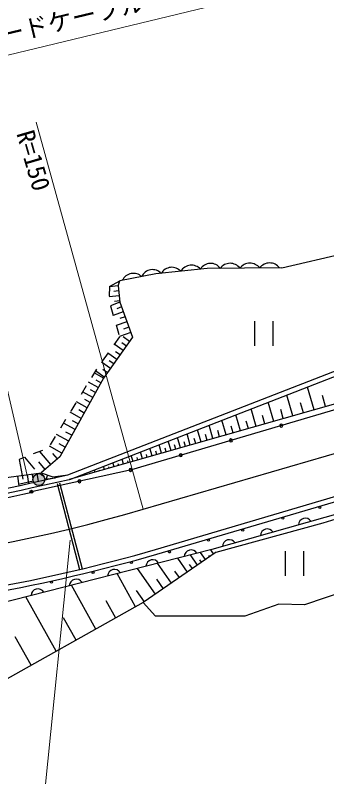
# Model space of a CAD drawing. Units: millimetres, scale not verified. Extents: x 40000 to 680000, y 20000 to 380000.
# Drawn here: x 410410 to 441960, y 242450 to 319456 of the extents above; entities that cross this region are included whole.
import ezdxf
from ezdxf.enums import TextEntityAlignment as Align

# ---------------------------------------------------------------- set-up
doc = ezdxf.new("R2010")
doc.units = ezdxf.units.MM
doc.header["$LTSCALE"] = 1000
for name, color, linetype, lineweight in [('M-BGD', 7, 'Continuous', 25), ('M-BGD-EXST', 7, 'Continuous', 25), ('M-STR-HTXT', 7, 'Continuous', 13)]:
    doc.layers.add(name, color=color, linetype=linetype, lineweight=lineweight)
doc.styles.add('ＭＳ ゴシック', font='')
doc.styles.get('ＭＳ ゴシック').set_extended_font_data('MS Gothic')

msp = doc.modelspace()

# ---------------------------------------------------------------- hatches: boundary and pattern name
at = {"layer": 'M-BGD'}
msp.add_hatch(color=256, dxfattribs=at).paths.add_polyline_path([(412204, 272502, -1), (413404, 272502, -0.41421), (412804, 271902, -0.41421)])

# ---------------------------------------------------------------- linework, layer by layer
for p, q in [((437417, 293919), (448543, 296522)), ((429834, 293850), (424664, 293298)), ((437417, 293919), (429834, 293850)), ((424664, 293298), (421011, 292609)), ((419953, 292039), (419920, 291039)), ((420826, 292085), (419951, 291987)), ((419953, 292039), (421011, 292609)), ((420826, 292085), (421011, 292609)), ((420826, 292085), (421010, 290430)), ((420936, 291091), (419918, 290978)), ((420881, 291588), (420408, 291535)), ((421010, 290430), (420059, 290085)), ((420993, 290582), (420471, 290524)), ((421010, 290430), (422296, 286892)), ((420066, 290062), (420342, 289101)), ((421183, 289955), (420691, 289776)), ((421355, 289480), (420339, 289110)), ((421540, 288971), (421015, 288780)), ((420618, 288140), (420894, 287179)), ((421725, 288463), (420639, 288068)), ((434647, 288528), (434654, 286028)), ((436529, 286033), (436522, 288533)), ((422120, 287377), (420959, 286955)), ((421922, 287920), (421361, 287716)), ((422296, 286892), (419355, 282756)), ((420964, 286938), (420387, 286121)), ((421987, 286457), (421329, 286925)), ((422277, 286865), (422257, 286879)), ((421344, 285553), (420440, 286196)), ((421666, 286005), (421213, 286327)), ((415750, 272987), (447827, 285426)), ((419810, 285304), (419232, 284488)), ((420703, 284651), (419801, 285292)), ((421023, 285102), (420572, 285423)), ((415931, 272521), (447854, 284900)), ((420061, 283749), (419162, 284388)), ((420382, 284200), (419932, 284520)), ((455554, 283777), (415857, 272499)), ((418528, 283491), (418121, 282826)), ((419422, 282849), (418525, 283487)), ((418655, 283671), (418528, 283491)), ((419742, 283299), (419293, 283618)), ((419355, 282756), (414944, 274805)), ((419355, 282756), (418402, 283285)), ((417599, 281973), (417078, 281120)), ((418826, 281802), (417832, 282354)), ((419091, 282279), (418604, 282549)), ((452437, 282392), (422175, 273500)), ((440668, 279548), (440011, 281859)), ((418275, 280809), (417239, 281383)), ((418551, 281305), (418043, 281587)), ((417700, 279773), (416620, 280372)), ((417987, 280291), (417458, 280584)), ((436585, 278388), (436037, 280318)), ((438528, 278940), (437929, 281051)), ((441845, 279882), (441526, 281006)), ((416556, 280267), (416034, 279414)), ((417400, 279233), (416849, 279539)), ((434820, 277886), (434318, 279651)), ((437557, 278664), (437293, 279591)), ((439598, 279244), (439308, 280265)), ((417101, 278693), (415975, 279317)), ((433216, 277431), (432757, 279046)), ((435702, 278137), (435463, 278979)), ((415512, 278561), (414990, 277708)), ((416476, 277567), (415302, 278218)), ((416788, 278130), (416213, 278449)), ((430435, 276641), (430050, 277996)), ((431759, 277017), (431339, 278496)), ((434018, 277658), (433800, 278424)), ((416150, 276980), (415551, 277312)), ((429233, 276299), (428880, 277542)), ((431097, 276829), (430918, 277460)), ((432487, 277224), (432290, 277919)), ((414468, 276855), (413946, 276002)), ((415825, 276393), (414601, 277072)), ((427148, 275707), (426850, 276755)), ((428141, 275989), (427816, 277130)), ((428687, 276144), (428539, 276665)), ((429834, 276470), (429671, 277044)), ((415146, 275170), (413870, 275877)), ((415485, 275781), (414860, 276128)), ((424625, 265425), (459375, 275696)), ((425224, 275160), (424978, 276029)), ((425705, 275297), (425596, 275682)), ((426186, 275434), (425914, 276392)), ((426667, 275570), (426546, 275999)), ((427644, 275848), (427510, 276321)), ((413170, 275453), (412239, 275089)), ((414033, 274031), (412911, 275351)), ((414693, 274592), (414225, 275143)), ((422339, 274340), (422168, 274940)), ((423301, 274614), (423105, 275303)), ((423782, 274750), (423697, 275047)), ((424263, 274887), (424041, 275666)), ((424743, 275024), (424647, 275364)), ((424767, 264946), (459516, 275217)), ((411307, 274725), (410808, 274530)), ((410808, 274530), (411129, 272924)), ((412386, 273568), (411379, 274753)), ((413441, 273528), (412793, 274290)), ((414944, 274805), (413028, 273177)), ((420415, 273794), (420296, 274214)), ((421377, 274067), (421232, 274577)), ((421858, 274204), (421798, 274412)), ((422820, 274477), (422748, 274730)), ((422175, 273500), (411904, 271225)), ((418491, 273247), (418423, 273487)), ((418972, 273384), (418948, 273469)), ((419453, 273521), (419359, 273851)), ((419934, 273657), (419900, 273778)), ((420896, 273930), (420849, 274095)), ((410633, 272857), (410763, 271884)), ((411129, 272924), (411178, 272554)), ((411624, 272990), (411742, 272107)), ((412026, 272173), (415750, 272987)), ((412120, 273056), (412165, 272721)), ((412616, 273122), (412722, 272326)), ((413206, 273118), (413111, 272835)), ((413403, 272539), (414490, 272663)), ((413680, 272960), (413527, 272502)), ((414155, 272802), (414149, 272784)), ((414223, 272779), (415750, 272987)), ((416567, 272701), (416556, 272740)), ((417048, 272837), (417039, 272870)), ((417529, 272974), (417486, 273124)), ((418010, 273111), (417993, 273170)), ((412226, 272344), (410874, 272051)), ((412133, 271685), (415857, 272499)), ((414663, 272119), (416936, 263418)), ((414905, 272182), (417179, 263476)), ((416086, 272564), (416084, 272570)), ((450375, 271113), (430316, 265426)), ((441577, 268126), (450707, 270883)), ((430743, 265162), (441577, 268126)), ((430316, 265426), (402605, 258395)), ((429683, 264427), (429189, 265140)), ((430505, 264997), (430223, 265403)), ((437749, 265263), (437755, 262763)), ((439630, 262768), (439624, 265268)), ((427843, 263151), (426871, 264552)), ((428861, 263857), (428154, 264877)), ((429272, 264142), (429103, 264386)), ((430094, 264712), (430026, 264809)), ((424604, 260904), (422792, 263517)), ((426224, 262027), (424832, 264034)), ((428352, 263504), (428065, 263919)), ((422599, 259620), (420720, 262991)), ((427033, 262589), (426576, 263248)), ((449715, 263228), (439720, 259850)), ((425414, 261466), (424748, 262426)), ((418579, 257379), (416103, 261820)), ((423494, 260134), (422704, 261273)), ((414558, 255137), (411486, 260648)), ((420589, 258499), (419616, 260245)), ((424624, 258678), (423383, 260057)), ((437100, 259919), (433654, 258678)), ((439720, 259850), (437100, 259919)), ((416569, 256258), (415300, 258533)), ((433654, 258678), (424624, 258678)), ((412019, 253721), (410417, 256595))]:
    msp.add_line(p, q, dxfattribs=at)
for points in [[(385501, 269501), (413028, 273177), (414223, 272779)], [(430743, 265162), (423383, 260057), (407110, 250985), (394289, 245919), (387878, 245919), (382191, 246436), (377125, 249020), (371644, 253156)]]:
    msp.add_lwpolyline(points, dxfattribs=at)
for centre, radius in [((412804, 272502), 600), ((412051, 271266), 150), ((441246, 269675), 100), ((437509, 268613), 100), ((433444, 267387), 100), ((429972, 266366), 100), ((426030, 265182), 100), ((422170, 264119), 100), ((418289, 263098), 100), ((414082, 262138), 100)]:
    msp.add_circle(centre, radius, dxfattribs=at)
for centre, radius, start, end in [((428256, 292927), 1250, 42.95843, 149.21863), ((430196, 293170), 1193, 35.48989, 149.26491), ((432174, 293121), 1250, 37.39075, 143.65096), ((434174, 293139), 1250, 37.39075, 143.65096), ((436173, 293158), 1250, 37.39075, 143.65096), ((424318, 292526), 1206, 43.46525, 155.45946), ((426267, 292715), 1250, 42.95843, 149.21863), ((422378, 292104), 1250, 47.55481, 153.81501), ((437345, 277958), 150, 0, 180), ((437345, 277958), 150, 180, 0), ((432260, 276463), 150, 0, 180), ((432260, 276463), 150, 180, 0), ((427175, 274969), 150, 0, 180), ((427175, 274969), 150, 180, 0), ((422088, 273481), 150, 0, 180), ((422088, 273481), 150, 180, 0), ((384884, 387713), 118684, 265.43521, 283.2197), ((416914, 272335), 150, 0, 180), ((416914, 272335), 150, 180, 0), ((384884, 387713), 119184, 265.43521, 283.2197), ((392627, 357241), 88201, 272.8837, 282.76633), ((439781, 267907), 694, 32.08851, 179.5681), ((435933, 266816), 694, 32.08851, 179.5681), ((432084, 265725), 694, 32.08851, 179.5681), ((375726, 436989), 178396, 274.72164, 285.90837), ((375726, 436989), 178896, 274.72164, 285.90837), ((428215, 264692), 694, 30.49749, 177.97708), ((424338, 263708), 694, 30.49749, 177.97708), ((420460, 262725), 694, 30.49749, 177.97708), ((416583, 261741), 694, 30.49749, 177.97708), ((412706, 260757), 694, 30.49749, 177.97708)]:
    msp.add_arc(centre, radius, start, end, dxfattribs=at)
at = {"layer": 'M-BGD-EXST'}
msp.add_line((423358, 269519), (457664, 279501), dxfattribs=at)
msp.add_arc((381126, 410820), 147478, 262.60016, 286.64007, dxfattribs=at)
at = {"layer": 'M-STR-HTXT'}
for p, q in [((402187, 313603), (441601, 323134)), ((411709, 272493), (401938, 314680)), ((423358, 269519), (412541, 308648)), ((415969, 266380), (412480, 231948))]:
    msp.add_line(p, q, dxfattribs=at)

# ---------------------------------------------------------------- texts
at = {"layer": 'M-STR-HTXT', "style": 'ＭＳ ゴシック'}
for s, rotation, p in [('ガードケーブル\u3000L=40.0', 13.389, (420130, 318563)), ('R=150', 286.172, (410858, 304359))]:
    msp.add_text(s, height=1833, rotation=rotation, dxfattribs=at).set_placement(p, align=Align.BOTTOM_CENTER)

doc.saveas('drawing.dxf')
